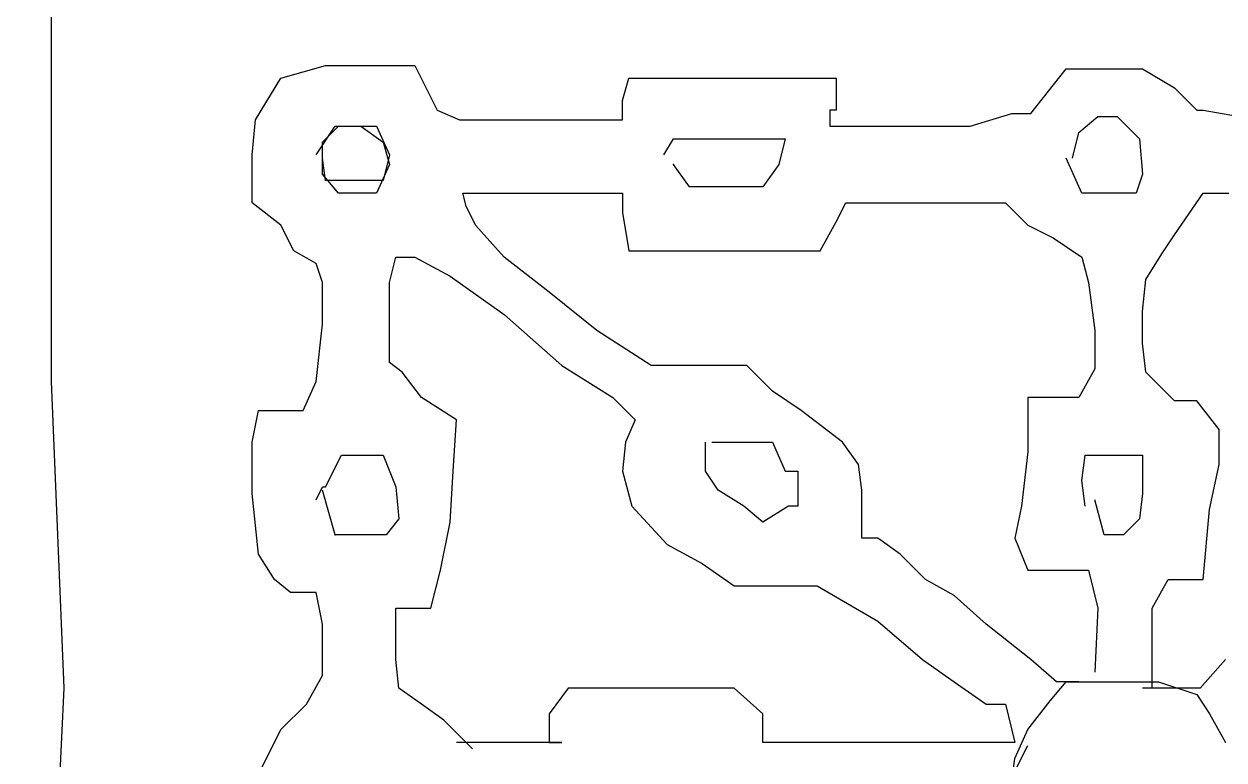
# Model space of a CAD drawing. Extents: x 735054 to 735644, y 4350981 to 4352008.
# Drawn here: x 735092.015 to 735095.775, y 4351845.205 to 4351847.51 of the extents above; entities that cross this region are included whole.
import ezdxf

# ---------------------------------------------------------------- set-up
doc = ezdxf.new("R2010")
doc.units = 0
doc.layers.get('0').update_dxf_attribs({"linetype": 'CONTINUOUS'})

msp = doc.modelspace()

# ---------------------------------------------------------------- linework, layer by layer
at = {"color": 0, "linetype": 'CONTINUOUS'}
for p, q in [((735092.1, 4351847.97), (735092.1, 4351847.32)), ((735092.1, 4351847.97), (735092.1, 4351847.32)), ((735092.82, 4351847.34), (735092.96, 4351847.38)), ((735092.82, 4351847.34), (735092.96, 4351847.38)), ((735092.96, 4351847.38), (735093.09, 4351847.38)), ((735092.96, 4351847.38), (735093.09, 4351847.38)), ((735093.09, 4351847.38), (735093.24, 4351847.38)), ((735093.09, 4351847.38), (735093.24, 4351847.38)), ((735093.24, 4351847.38), (735093.31, 4351847.24)), ((735093.24, 4351847.38), (735093.31, 4351847.24)), ((735095.17, 4351847.23), (735095.28, 4351847.37)), ((735095.17, 4351847.23), (735095.28, 4351847.37)), ((735095.28, 4351847.37), (735095.4, 4351847.37)), ((735095.28, 4351847.37), (735095.4, 4351847.37)), ((735095.4, 4351847.37), (735095.52, 4351847.37)), ((735095.4, 4351847.37), (735095.52, 4351847.37)), ((735095.52, 4351847.37), (735095.62, 4351847.31)), ((735095.52, 4351847.37), (735095.62, 4351847.31)), ((735092.1, 4351847.32), (735092.1, 4351846.39)), ((735092.1, 4351847.32), (735092.1, 4351846.39)), ((735092.74, 4351847.21), (735092.82, 4351847.34)), ((735092.74, 4351847.21), (735092.82, 4351847.34)), ((735093.89, 4351847.27), (735093.91, 4351847.34)), ((735093.89, 4351847.27), (735093.91, 4351847.34)), ((735093.91, 4351847.34), (735093.98, 4351847.34)), ((735093.91, 4351847.34), (735093.98, 4351847.34)), ((735093.98, 4351847.34), (735094.14, 4351847.34)), ((735093.98, 4351847.34), (735094.14, 4351847.34)), ((735094.14, 4351847.34), (735094.27, 4351847.34)), ((735094.14, 4351847.34), (735094.27, 4351847.34)), ((735094.27, 4351847.34), (735094.4, 4351847.34)), ((735094.27, 4351847.34), (735094.4, 4351847.34)), ((735094.4, 4351847.34), (735094.5, 4351847.34)), ((735094.4, 4351847.34), (735094.5, 4351847.34)), ((735094.5, 4351847.34), (735094.56, 4351847.34)), ((735094.5, 4351847.34), (735094.56, 4351847.34)), ((735094.56, 4351847.34), (735094.56, 4351847.24)), ((735094.56, 4351847.34), (735094.56, 4351847.24)), ((735095.62, 4351847.31), (735095.69, 4351847.24)), ((735095.62, 4351847.31), (735095.69, 4351847.24)), ((735093.31, 4351847.24), (735093.38, 4351847.21)), ((735093.31, 4351847.24), (735093.38, 4351847.21)), ((735093.89, 4351847.21), (735093.89, 4351847.27)), ((735093.89, 4351847.21), (735093.89, 4351847.27)), ((735094.56, 4351847.24), (735094.54, 4351847.24)), ((735094.54, 4351847.24), (735094.54, 4351847.19)), ((735094.56, 4351847.24), (735094.54, 4351847.24)), ((735094.54, 4351847.24), (735094.54, 4351847.19)), ((735095.69, 4351847.24), (735095.71, 4351847.24)), ((735095.69, 4351847.24), (735095.71, 4351847.24)), ((735095.71, 4351847.24), (735095.88, 4351847.21)), ((735095.71, 4351847.24), (735095.88, 4351847.21)), ((735092.73, 4351847.1), (735092.74, 4351847.21)), ((735092.73, 4351847.1), (735092.74, 4351847.21)), ((735093.38, 4351847.21), (735093.5, 4351847.21)), ((735093.38, 4351847.21), (735093.5, 4351847.21)), ((735093.5, 4351847.21), (735093.64, 4351847.21)), ((735093.5, 4351847.21), (735093.64, 4351847.21)), ((735093.64, 4351847.21), (735093.8, 4351847.21)), ((735093.64, 4351847.21), (735093.8, 4351847.21)), ((735093.8, 4351847.21), (735093.89, 4351847.21)), ((735093.8, 4351847.21), (735093.89, 4351847.21)), ((735094.98, 4351847.19), (735095.11, 4351847.23)), ((735094.98, 4351847.19), (735095.11, 4351847.23)), ((735095.11, 4351847.23), (735095.17, 4351847.23)), ((735095.11, 4351847.23), (735095.17, 4351847.23)), ((735095.32, 4351847.17), (735095.38, 4351847.22)), ((735095.32, 4351847.17), (735095.38, 4351847.22)), ((735095.38, 4351847.22), (735095.44, 4351847.22)), ((735095.38, 4351847.22), (735095.44, 4351847.22)), ((735095.44, 4351847.22), (735095.51, 4351847.15)), ((735095.44, 4351847.22), (735095.51, 4351847.15)), ((735092.93, 4351847.1), (735092.99, 4351847.19)), ((735092.93, 4351847.1), (735092.99, 4351847.19)), ((735092.95, 4351847.14), (735093, 4351847.19)), ((735092.95, 4351847.14), (735093, 4351847.19)), ((735092.99, 4351847.19), (735093.04, 4351847.19)), ((735092.99, 4351847.19), (735093.04, 4351847.19)), ((735093, 4351847.19), (735093.07, 4351847.19)), ((735093, 4351847.19), (735093.07, 4351847.19)), ((735093.04, 4351847.19), (735093.12, 4351847.19)), ((735093.04, 4351847.19), (735093.12, 4351847.19)), ((735093.07, 4351847.19), (735093.14, 4351847.14)), ((735093.07, 4351847.19), (735093.14, 4351847.14)), ((735093.12, 4351847.19), (735093.16, 4351847.1)), ((735093.12, 4351847.19), (735093.16, 4351847.1)), ((735094.54, 4351847.19), (735094.69, 4351847.19)), ((735094.54, 4351847.19), (735094.69, 4351847.19)), ((735094.69, 4351847.19), (735094.87, 4351847.19)), ((735094.69, 4351847.19), (735094.87, 4351847.19)), ((735094.87, 4351847.19), (735094.98, 4351847.19)), ((735094.87, 4351847.19), (735094.98, 4351847.19)), ((735095.3, 4351847.09), (735095.32, 4351847.17)), ((735095.3, 4351847.09), (735095.32, 4351847.17)), ((735092.95, 4351847.04), (735092.95, 4351847.14)), ((735092.95, 4351847.09), (735092.95, 4351847.14)), ((735092.95, 4351847.04), (735092.95, 4351847.14)), ((735092.95, 4351847.09), (735092.95, 4351847.14)), ((735093.14, 4351847.14), (735093.16, 4351847.07)), ((735093.14, 4351847.14), (735093.16, 4351847.07)), ((735094.02, 4351847.1), (735094.05, 4351847.15)), ((735094.02, 4351847.1), (735094.05, 4351847.15)), ((735094.05, 4351847.15), (735094.11, 4351847.15)), ((735094.05, 4351847.15), (735094.11, 4351847.15)), ((735094.11, 4351847.15), (735094.21, 4351847.15)), ((735094.11, 4351847.15), (735094.21, 4351847.15)), ((735094.21, 4351847.15), (735094.34, 4351847.15)), ((735094.21, 4351847.15), (735094.34, 4351847.15)), ((735094.34, 4351847.15), (735094.4, 4351847.15)), ((735094.34, 4351847.15), (735094.4, 4351847.15)), ((735094.4, 4351847.15), (735094.38, 4351847.07)), ((735094.4, 4351847.15), (735094.38, 4351847.07)), ((735095.51, 4351847.15), (735095.52, 4351847.04)), ((735095.51, 4351847.15), (735095.52, 4351847.04)), ((735092.73, 4351846.95), (735092.73, 4351847.1)), ((735092.73, 4351846.95), (735092.73, 4351847.1)), ((735092.96, 4351847.02), (735092.95, 4351847.09)), ((735092.96, 4351847.02), (735092.95, 4351847.09)), ((735093.16, 4351847.1), (735093.14, 4351847.02)), ((735093.16, 4351847.1), (735093.14, 4351847.02)), ((735095.33, 4351846.98), (735095.28, 4351847.09)), ((735095.33, 4351846.98), (735095.28, 4351847.09)), ((735093.16, 4351847.07), (735093.12, 4351846.98)), ((735093.16, 4351847.07), (735093.12, 4351846.98)), ((735094.1, 4351847), (735094.05, 4351847.07)), ((735094.1, 4351847), (735094.05, 4351847.07)), ((735094.38, 4351847.07), (735094.33, 4351847)), ((735094.38, 4351847.07), (735094.33, 4351847)), ((735093, 4351846.98), (735092.95, 4351847.04)), ((735093, 4351846.98), (735092.95, 4351847.04)), ((735093, 4351847.02), (735092.96, 4351847.02)), ((735093, 4351847.02), (735092.96, 4351847.02)), ((735093.04, 4351847.02), (735093, 4351847.02)), ((735093.04, 4351847.02), (735093, 4351847.02)), ((735093.1, 4351847.02), (735093.04, 4351847.02)), ((735093.1, 4351847.02), (735093.04, 4351847.02)), ((735093.14, 4351847.02), (735093.1, 4351847.02)), ((735093.14, 4351847.02), (735093.1, 4351847.02)), ((735095.52, 4351847.04), (735095.5, 4351846.98)), ((735095.52, 4351847.04), (735095.5, 4351846.98)), ((735093.05, 4351846.98), (735093, 4351846.98)), ((735093.05, 4351846.98), (735093, 4351846.98)), ((735093.12, 4351846.98), (735093.05, 4351846.98)), ((735093.12, 4351846.98), (735093.05, 4351846.98)), ((735093.4, 4351846.94), (735093.39, 4351846.98)), ((735093.39, 4351846.98), (735093.54, 4351846.98)), ((735093.4, 4351846.94), (735093.39, 4351846.98)), ((735093.39, 4351846.98), (735093.54, 4351846.98)), ((735093.54, 4351846.98), (735093.72, 4351846.98)), ((735093.54, 4351846.98), (735093.72, 4351846.98)), ((735093.72, 4351846.98), (735093.84, 4351846.98)), ((735093.72, 4351846.98), (735093.84, 4351846.98)), ((735093.84, 4351846.98), (735093.89, 4351846.98)), ((735093.84, 4351846.98), (735093.89, 4351846.98)), ((735093.89, 4351846.98), (735093.89, 4351846.92)), ((735093.89, 4351846.98), (735093.89, 4351846.92)), ((735094.13, 4351847), (735094.1, 4351847)), ((735094.13, 4351847), (735094.1, 4351847)), ((735094.23, 4351847), (735094.13, 4351847)), ((735094.23, 4351847), (735094.13, 4351847)), ((735094.33, 4351847), (735094.23, 4351847)), ((735094.33, 4351847), (735094.23, 4351847)), ((735095.35, 4351846.98), (735095.33, 4351846.98)), ((735095.35, 4351846.98), (735095.33, 4351846.98)), ((735095.43, 4351846.98), (735095.35, 4351846.98)), ((735095.43, 4351846.98), (735095.35, 4351846.98)), ((735095.5, 4351846.98), (735095.43, 4351846.98)), ((735095.5, 4351846.98), (735095.43, 4351846.98)), ((735095.62, 4351846.85), (735095.71, 4351846.98)), ((735095.62, 4351846.85), (735095.71, 4351846.98)), ((735095.71, 4351846.98), (735095.79, 4351846.98)), ((735095.71, 4351846.98), (735095.79, 4351846.98)), ((735092.82, 4351846.88), (735092.73, 4351846.95)), ((735092.82, 4351846.88), (735092.73, 4351846.95)), ((735093.43, 4351846.88), (735093.4, 4351846.94)), ((735093.43, 4351846.88), (735093.4, 4351846.94)), ((735094.56, 4351846.89), (735094.59, 4351846.95)), ((735094.56, 4351846.89), (735094.59, 4351846.95)), ((735094.59, 4351846.95), (735094.72, 4351846.95)), ((735094.59, 4351846.95), (735094.72, 4351846.95)), ((735094.72, 4351846.95), (735094.88, 4351846.95)), ((735094.72, 4351846.95), (735094.88, 4351846.95)), ((735094.88, 4351846.95), (735095, 4351846.95)), ((735094.88, 4351846.95), (735095, 4351846.95)), ((735095, 4351846.95), (735095.09, 4351846.95)), ((735095, 4351846.95), (735095.09, 4351846.95)), ((735095.09, 4351846.95), (735095.16, 4351846.88)), ((735095.09, 4351846.95), (735095.16, 4351846.88)), ((735093.89, 4351846.92), (735093.91, 4351846.8)), ((735093.89, 4351846.92), (735093.91, 4351846.8)), ((735092.86, 4351846.8), (735092.82, 4351846.88)), ((735092.86, 4351846.8), (735092.82, 4351846.88)), ((735093.52, 4351846.78), (735093.43, 4351846.88)), ((735093.52, 4351846.78), (735093.43, 4351846.88)), ((735094.51, 4351846.8), (735094.56, 4351846.89)), ((735094.51, 4351846.8), (735094.56, 4351846.89)), ((735095.16, 4351846.88), (735095.24, 4351846.84)), ((735095.16, 4351846.88), (735095.24, 4351846.84)), ((735095.24, 4351846.84), (735095.33, 4351846.78)), ((735095.24, 4351846.84), (735095.33, 4351846.78)), ((735095.58, 4351846.79), (735095.62, 4351846.85)), ((735095.58, 4351846.79), (735095.62, 4351846.85)), ((735092.93, 4351846.76), (735092.86, 4351846.8)), ((735092.93, 4351846.76), (735092.86, 4351846.8)), ((735093.91, 4351846.8), (735094, 4351846.8)), ((735093.91, 4351846.8), (735094, 4351846.8)), ((735094, 4351846.8), (735094.21, 4351846.8)), ((735094, 4351846.8), (735094.21, 4351846.8)), ((735094.21, 4351846.8), (735094.31, 4351846.8)), ((735094.21, 4351846.8), (735094.31, 4351846.8)), ((735094.31, 4351846.8), (735094.44, 4351846.8)), ((735094.31, 4351846.8), (735094.44, 4351846.8)), ((735094.44, 4351846.8), (735094.51, 4351846.8)), ((735094.44, 4351846.8), (735094.51, 4351846.8)), ((735095.53, 4351846.71), (735095.58, 4351846.79)), ((735095.53, 4351846.71), (735095.58, 4351846.79)), ((735092.95, 4351846.7), (735092.93, 4351846.76)), ((735092.95, 4351846.7), (735092.93, 4351846.76)), ((735093.16, 4351846.7), (735093.18, 4351846.78)), ((735093.16, 4351846.7), (735093.18, 4351846.78)), ((735093.18, 4351846.78), (735093.24, 4351846.78)), ((735093.18, 4351846.78), (735093.24, 4351846.78)), ((735093.24, 4351846.78), (735093.35, 4351846.72)), ((735093.24, 4351846.78), (735093.35, 4351846.72)), ((735093.66, 4351846.67), (735093.52, 4351846.78)), ((735093.66, 4351846.67), (735093.52, 4351846.78)), ((735095.33, 4351846.78), (735095.35, 4351846.7)), ((735095.33, 4351846.78), (735095.35, 4351846.7)), ((735093.35, 4351846.72), (735093.52, 4351846.6)), ((735093.35, 4351846.72), (735093.52, 4351846.6)), ((735092.95, 4351846.57), (735092.95, 4351846.7)), ((735092.95, 4351846.57), (735092.95, 4351846.7)), ((735093.16, 4351846.57), (735093.16, 4351846.7)), ((735093.16, 4351846.57), (735093.16, 4351846.7)), ((735095.35, 4351846.7), (735095.37, 4351846.55)), ((735095.35, 4351846.7), (735095.37, 4351846.55)), ((735095.52, 4351846.61), (735095.53, 4351846.71)), ((735095.52, 4351846.61), (735095.53, 4351846.71)), ((735093.81, 4351846.55), (735093.66, 4351846.67)), ((735093.81, 4351846.55), (735093.66, 4351846.67)), ((735093.52, 4351846.6), (735093.7, 4351846.44)), ((735093.52, 4351846.6), (735093.7, 4351846.44)), ((735095.52, 4351846.51), (735095.52, 4351846.61)), ((735095.52, 4351846.51), (735095.52, 4351846.61)), ((735092.93, 4351846.39), (735092.95, 4351846.57)), ((735092.93, 4351846.39), (735092.95, 4351846.57)), ((735093.16, 4351846.45), (735093.16, 4351846.57)), ((735093.16, 4351846.45), (735093.16, 4351846.57)), ((735093.98, 4351846.44), (735093.81, 4351846.55)), ((735093.98, 4351846.44), (735093.81, 4351846.55)), ((735095.37, 4351846.55), (735095.37, 4351846.43)), ((735095.37, 4351846.55), (735095.37, 4351846.43)), ((735095.53, 4351846.42), (735095.52, 4351846.51)), ((735095.53, 4351846.42), (735095.52, 4351846.51)), ((735093.2, 4351846.42), (735093.16, 4351846.45)), ((735093.2, 4351846.42), (735093.16, 4351846.45)), ((735093.26, 4351846.34), (735093.2, 4351846.42)), ((735093.26, 4351846.34), (735093.2, 4351846.42)), ((735093.7, 4351846.44), (735093.86, 4351846.34)), ((735093.7, 4351846.44), (735093.86, 4351846.34)), ((735094.05, 4351846.44), (735093.98, 4351846.44)), ((735094.05, 4351846.44), (735093.98, 4351846.44)), ((735094.11, 4351846.44), (735094.05, 4351846.44)), ((735094.11, 4351846.44), (735094.05, 4351846.44)), ((735094.2, 4351846.44), (735094.11, 4351846.44)), ((735094.2, 4351846.44), (735094.11, 4351846.44)), ((735094.28, 4351846.44), (735094.2, 4351846.44)), ((735094.28, 4351846.44), (735094.2, 4351846.44)), ((735094.36, 4351846.36), (735094.28, 4351846.44)), ((735094.36, 4351846.36), (735094.28, 4351846.44)), ((735095.37, 4351846.43), (735095.32, 4351846.34)), ((735095.37, 4351846.43), (735095.32, 4351846.34)), ((735095.62, 4351846.33), (735095.53, 4351846.42)), ((735095.62, 4351846.33), (735095.53, 4351846.42)), ((735092.1, 4351846.39), (735092.14, 4351845.43)), ((735092.1, 4351846.39), (735092.14, 4351845.43)), ((735092.89, 4351846.3), (735092.93, 4351846.39)), ((735092.89, 4351846.3), (735092.93, 4351846.39)), ((735093.37, 4351846.27), (735093.26, 4351846.34)), ((735093.37, 4351846.27), (735093.26, 4351846.34)), ((735093.86, 4351846.34), (735093.93, 4351846.27)), ((735093.86, 4351846.34), (735093.93, 4351846.27)), ((735094.45, 4351846.3), (735094.36, 4351846.36)), ((735094.45, 4351846.3), (735094.36, 4351846.36)), ((735095.24, 4351846.34), (735095.16, 4351846.34)), ((735095.16, 4351846.34), (735095.16, 4351846.17)), ((735095.24, 4351846.34), (735095.16, 4351846.34)), ((735095.16, 4351846.34), (735095.16, 4351846.17)), ((735095.32, 4351846.34), (735095.24, 4351846.34)), ((735095.32, 4351846.34), (735095.24, 4351846.34)), ((735092.73, 4351846.2), (735092.75, 4351846.3)), ((735092.73, 4351846.2), (735092.75, 4351846.3)), ((735092.75, 4351846.3), (735092.82, 4351846.3)), ((735092.75, 4351846.3), (735092.82, 4351846.3)), ((735092.82, 4351846.3), (735092.89, 4351846.3)), ((735092.82, 4351846.3), (735092.89, 4351846.3)), ((735094.58, 4351846.2), (735094.45, 4351846.3)), ((735094.58, 4351846.2), (735094.45, 4351846.3)), ((735095.69, 4351846.33), (735095.62, 4351846.33)), ((735095.69, 4351846.33), (735095.62, 4351846.33)), ((735095.76, 4351846.24), (735095.69, 4351846.33)), ((735095.76, 4351846.24), (735095.69, 4351846.33)), ((735093.36, 4351846.11), (735093.37, 4351846.27)), ((735093.36, 4351846.11), (735093.37, 4351846.27)), ((735093.93, 4351846.27), (735093.9, 4351846.2)), ((735093.93, 4351846.27), (735093.9, 4351846.2)), ((735095.76, 4351846.13), (735095.76, 4351846.24)), ((735095.76, 4351846.13), (735095.76, 4351846.24)), ((735092.73, 4351846.04), (735092.73, 4351846.2)), ((735092.73, 4351846.04), (735092.73, 4351846.2)), ((735093.9, 4351846.2), (735093.89, 4351846.11)), ((735093.9, 4351846.2), (735093.89, 4351846.11)), ((735094.15, 4351846.11), (735094.15, 4351846.2)), ((735094.15, 4351846.11), (735094.15, 4351846.2)), ((735094.17, 4351846.2), (735094.19, 4351846.2)), ((735094.17, 4351846.2), (735094.19, 4351846.2)), ((735094.19, 4351846.2), (735094.25, 4351846.2)), ((735094.19, 4351846.2), (735094.25, 4351846.2)), ((735094.25, 4351846.2), (735094.36, 4351846.2)), ((735094.25, 4351846.2), (735094.36, 4351846.2)), ((735094.36, 4351846.2), (735094.4, 4351846.11)), ((735094.36, 4351846.2), (735094.4, 4351846.11)), ((735094.63, 4351846.13), (735094.58, 4351846.2)), ((735094.63, 4351846.13), (735094.58, 4351846.2)), ((735092.96, 4351846.06), (735093.01, 4351846.16)), ((735092.96, 4351846.06), (735093.01, 4351846.16)), ((735093.01, 4351846.16), (735093.1, 4351846.16)), ((735093.01, 4351846.16), (735093.1, 4351846.16)), ((735093.1, 4351846.16), (735093.14, 4351846.16)), ((735093.1, 4351846.16), (735093.14, 4351846.16)), ((735093.14, 4351846.16), (735093.18, 4351846.06)), ((735093.14, 4351846.16), (735093.18, 4351846.06)), ((735095.16, 4351846.17), (735095.14, 4351846)), ((735095.16, 4351846.17), (735095.14, 4351846)), ((735095.33, 4351846.08), (735095.34, 4351846.16)), ((735095.33, 4351846.08), (735095.34, 4351846.16)), ((735095.34, 4351846.16), (735095.38, 4351846.16)), ((735095.34, 4351846.16), (735095.38, 4351846.16)), ((735095.38, 4351846.16), (735095.43, 4351846.16)), ((735095.38, 4351846.16), (735095.43, 4351846.16)), ((735095.43, 4351846.16), (735095.49, 4351846.16)), ((735095.43, 4351846.16), (735095.49, 4351846.16)), ((735095.49, 4351846.16), (735095.52, 4351846.16)), ((735095.49, 4351846.16), (735095.52, 4351846.16)), ((735095.52, 4351846.16), (735095.52, 4351846.04)), ((735095.52, 4351846.16), (735095.52, 4351846.04)), ((735093.35, 4351845.95), (735093.36, 4351846.11)), ((735093.35, 4351845.95), (735093.36, 4351846.11)), ((735093.89, 4351846.11), (735093.92, 4351846)), ((735093.89, 4351846.11), (735093.92, 4351846)), ((735094.19, 4351846.05), (735094.15, 4351846.11)), ((735094.19, 4351846.05), (735094.15, 4351846.11)), ((735094.4, 4351846.11), (735094.44, 4351846.11)), ((735094.4, 4351846.11), (735094.44, 4351846.11)), ((735094.44, 4351846.11), (735094.44, 4351846)), ((735094.44, 4351846.11), (735094.44, 4351846)), ((735094.64, 4351846.05), (735094.63, 4351846.13)), ((735094.64, 4351846.05), (735094.63, 4351846.13)), ((735095.73, 4351845.99), (735095.76, 4351846.13)), ((735095.73, 4351845.99), (735095.76, 4351846.13)), ((735095.34, 4351846), (735095.33, 4351846.08)), ((735095.34, 4351846), (735095.33, 4351846.08)), ((735092.75, 4351845.85), (735092.73, 4351846.04)), ((735092.75, 4351845.85), (735092.73, 4351846.04)), ((735092.93, 4351846.02), (735092.95, 4351846.06)), ((735092.93, 4351846.02), (735092.95, 4351846.06)), ((735092.95, 4351846.06), (735092.96, 4351846.06)), ((735092.95, 4351846.06), (735092.96, 4351846.06)), ((735092.99, 4351845.91), (735092.95, 4351846.05)), ((735092.99, 4351845.91), (735092.95, 4351846.05)), ((735093.18, 4351846.06), (735093.19, 4351845.96)), ((735093.18, 4351846.06), (735093.19, 4351845.96)), ((735094.27, 4351846), (735094.19, 4351846.05)), ((735094.27, 4351846), (735094.19, 4351846.05)), ((735094.64, 4351845.9), (735094.64, 4351846.05)), ((735094.64, 4351845.9), (735094.64, 4351846.05)), ((735095.52, 4351846.04), (735095.51, 4351845.96)), ((735095.52, 4351846.04), (735095.51, 4351845.96)), ((735093.92, 4351846), (735094.03, 4351845.88)), ((735093.92, 4351846), (735094.03, 4351845.88)), ((735094.33, 4351845.95), (735094.27, 4351846)), ((735094.33, 4351845.95), (735094.27, 4351846)), ((735094.41, 4351846), (735094.33, 4351845.95)), ((735094.41, 4351846), (735094.33, 4351845.95)), ((735094.44, 4351846), (735094.41, 4351846)), ((735094.44, 4351846), (735094.41, 4351846)), ((735095.14, 4351846), (735095.12, 4351845.9)), ((735095.14, 4351846), (735095.12, 4351845.9)), ((735095.4, 4351845.91), (735095.37, 4351846.02)), ((735095.4, 4351845.91), (735095.37, 4351846.02)), ((735093.19, 4351845.96), (735093.15, 4351845.91)), ((735093.19, 4351845.96), (735093.15, 4351845.91)), ((735095.51, 4351845.96), (735095.46, 4351845.91)), ((735095.51, 4351845.96), (735095.46, 4351845.91)), ((735095.71, 4351845.77), (735095.73, 4351845.99)), ((735095.71, 4351845.77), (735095.73, 4351845.99)), ((735093.32, 4351845.8), (735093.35, 4351845.95)), ((735093.32, 4351845.8), (735093.35, 4351845.95)), ((735093.03, 4351845.91), (735092.99, 4351845.91)), ((735093.03, 4351845.91), (735092.99, 4351845.91)), ((735093.1, 4351845.91), (735093.03, 4351845.91)), ((735093.1, 4351845.91), (735093.03, 4351845.91)), ((735093.15, 4351845.91), (735093.1, 4351845.91)), ((735093.15, 4351845.91), (735093.1, 4351845.91)), ((735094.69, 4351845.9), (735094.64, 4351845.9)), ((735094.69, 4351845.9), (735094.64, 4351845.9)), ((735094.76, 4351845.85), (735094.69, 4351845.9)), ((735094.76, 4351845.85), (735094.69, 4351845.9)), ((735095.12, 4351845.9), (735095.16, 4351845.8)), ((735095.12, 4351845.9), (735095.16, 4351845.8)), ((735095.46, 4351845.91), (735095.4, 4351845.91)), ((735095.46, 4351845.91), (735095.4, 4351845.91)), ((735092.8, 4351845.77), (735092.75, 4351845.85)), ((735092.8, 4351845.77), (735092.75, 4351845.85)), ((735094.03, 4351845.88), (735094.14, 4351845.82)), ((735094.03, 4351845.88), (735094.14, 4351845.82)), ((735094.84, 4351845.77), (735094.76, 4351845.85)), ((735094.84, 4351845.77), (735094.76, 4351845.85)), ((735094.14, 4351845.82), (735094.24, 4351845.75)), ((735094.14, 4351845.82), (735094.24, 4351845.75)), ((735093.29, 4351845.68), (735093.32, 4351845.8)), ((735093.29, 4351845.68), (735093.32, 4351845.8)), ((735095.16, 4351845.8), (735095.23, 4351845.8)), ((735095.16, 4351845.8), (735095.23, 4351845.8)), ((735095.23, 4351845.8), (735095.3, 4351845.8)), ((735095.23, 4351845.8), (735095.3, 4351845.8)), ((735095.3, 4351845.8), (735095.35, 4351845.8)), ((735095.3, 4351845.8), (735095.35, 4351845.8)), ((735095.35, 4351845.8), (735095.38, 4351845.68)), ((735095.35, 4351845.8), (735095.38, 4351845.68)), ((735092.85, 4351845.73), (735092.8, 4351845.77)), ((735092.85, 4351845.73), (735092.8, 4351845.77)), ((735094.24, 4351845.75), (735094.33, 4351845.75)), ((735094.24, 4351845.75), (735094.33, 4351845.75)), ((735094.33, 4351845.75), (735094.41, 4351845.75)), ((735094.33, 4351845.75), (735094.41, 4351845.75)), ((735094.41, 4351845.75), (735094.45, 4351845.75)), ((735094.41, 4351845.75), (735094.45, 4351845.75)), ((735094.45, 4351845.75), (735094.5, 4351845.75)), ((735094.45, 4351845.75), (735094.5, 4351845.75)), ((735094.5, 4351845.75), (735094.69, 4351845.64)), ((735094.5, 4351845.75), (735094.69, 4351845.64)), ((735094.93, 4351845.72), (735094.84, 4351845.77)), ((735094.93, 4351845.72), (735094.84, 4351845.77)), ((735095.55, 4351845.68), (735095.6, 4351845.77)), ((735095.55, 4351845.68), (735095.6, 4351845.77)), ((735095.6, 4351845.77), (735095.62, 4351845.77)), ((735095.6, 4351845.77), (735095.62, 4351845.77)), ((735095.62, 4351845.77), (735095.71, 4351845.77)), ((735095.62, 4351845.77), (735095.71, 4351845.77)), ((735092.93, 4351845.73), (735092.85, 4351845.73)), ((735092.93, 4351845.73), (735092.85, 4351845.73)), ((735092.95, 4351845.63), (735092.93, 4351845.73)), ((735092.95, 4351845.63), (735092.93, 4351845.73)), ((735095.03, 4351845.63), (735094.93, 4351845.72)), ((735095.03, 4351845.63), (735094.93, 4351845.72)), ((735093.18, 4351845.64), (735093.18, 4351845.68)), ((735093.18, 4351845.68), (735093.29, 4351845.68)), ((735093.18, 4351845.64), (735093.18, 4351845.68)), ((735093.18, 4351845.68), (735093.29, 4351845.68)), ((735095.38, 4351845.68), (735095.37, 4351845.48)), ((735095.38, 4351845.68), (735095.37, 4351845.48)), ((735095.55, 4351845.6), (735095.55, 4351845.68)), ((735095.55, 4351845.6), (735095.55, 4351845.68)), ((735092.95, 4351845.47), (735092.95, 4351845.63)), ((735092.95, 4351845.47), (735092.95, 4351845.63)), ((735093.18, 4351845.57), (735093.18, 4351845.64)), ((735093.18, 4351845.57), (735093.18, 4351845.64)), ((735094.69, 4351845.64), (735094.83, 4351845.52)), ((735094.69, 4351845.64), (735094.83, 4351845.52)), ((735095.17, 4351845.52), (735095.03, 4351845.63)), ((735095.17, 4351845.52), (735095.03, 4351845.63)), ((735095.55, 4351845.52), (735095.55, 4351845.6)), ((735095.55, 4351845.52), (735095.55, 4351845.6)), ((735093.18, 4351845.52), (735093.18, 4351845.57)), ((735093.18, 4351845.52), (735093.18, 4351845.57)), ((735093.19, 4351845.43), (735093.18, 4351845.52)), ((735093.19, 4351845.43), (735093.18, 4351845.52)), ((735094.83, 4351845.52), (735094.93, 4351845.45)), ((735094.83, 4351845.52), (735094.93, 4351845.45)), ((735095.25, 4351845.45), (735095.17, 4351845.52)), ((735095.25, 4351845.45), (735095.17, 4351845.52)), ((735095.55, 4351845.43), (735095.55, 4351845.52)), ((735095.55, 4351845.43), (735095.55, 4351845.52)), ((735095.78, 4351845.52), (735095.7, 4351845.43)), ((735095.78, 4351845.52), (735095.7, 4351845.43)), ((735092.9, 4351845.38), (735092.95, 4351845.47)), ((735092.9, 4351845.38), (735092.95, 4351845.47)), ((735094.93, 4351845.45), (735095.03, 4351845.38)), ((735094.93, 4351845.45), (735095.03, 4351845.38)), ((735095.23, 4351845.39), (735095.28, 4351845.45)), ((735095.23, 4351845.39), (735095.28, 4351845.45)), ((735095.32, 4351845.45), (735095.25, 4351845.45)), ((735095.32, 4351845.45), (735095.25, 4351845.45)), ((735095.28, 4351845.45), (735095.38, 4351845.45)), ((735095.28, 4351845.45), (735095.38, 4351845.45)), ((735095.38, 4351845.45), (735095.47, 4351845.45)), ((735095.38, 4351845.45), (735095.47, 4351845.45)), ((735095.47, 4351845.45), (735095.57, 4351845.45)), ((735095.47, 4351845.45), (735095.57, 4351845.45)), ((735095.57, 4351845.45), (735095.69, 4351845.41)), ((735095.57, 4351845.45), (735095.69, 4351845.41)), ((735092.14, 4351845.43), (735092.12, 4351845.01)), ((735092.14, 4351845.43), (735092.12, 4351845.01)), ((735093.26, 4351845.38), (735093.19, 4351845.43)), ((735093.26, 4351845.38), (735093.19, 4351845.43)), ((735093.72, 4351845.43), (735093.66, 4351845.35)), ((735093.72, 4351845.43), (735093.66, 4351845.35)), ((735093.8, 4351845.43), (735093.72, 4351845.43)), ((735093.8, 4351845.43), (735093.72, 4351845.43)), ((735093.93, 4351845.43), (735093.8, 4351845.43)), ((735093.93, 4351845.43), (735093.8, 4351845.43)), ((735094.08, 4351845.43), (735093.93, 4351845.43)), ((735094.08, 4351845.43), (735093.93, 4351845.43)), ((735094.24, 4351845.43), (735094.08, 4351845.43)), ((735094.24, 4351845.43), (735094.08, 4351845.43)), ((735094.33, 4351845.35), (735094.24, 4351845.43)), ((735094.33, 4351845.35), (735094.24, 4351845.43)), ((735095.6, 4351845.43), (735095.52, 4351845.43)), ((735095.6, 4351845.43), (735095.52, 4351845.43)), ((735095.66, 4351845.43), (735095.6, 4351845.43)), ((735095.66, 4351845.43), (735095.6, 4351845.43)), ((735095.7, 4351845.43), (735095.66, 4351845.43)), ((735095.7, 4351845.43), (735095.66, 4351845.43)), ((735095.69, 4351845.41), (735095.73, 4351845.35)), ((735095.69, 4351845.41), (735095.73, 4351845.35)), ((735092.82, 4351845.3), (735092.9, 4351845.38)), ((735092.82, 4351845.3), (735092.9, 4351845.38)), ((735093.33, 4351845.33), (735093.26, 4351845.38)), ((735093.33, 4351845.33), (735093.26, 4351845.38)), ((735095.03, 4351845.38), (735095.09, 4351845.38)), ((735095.03, 4351845.38), (735095.09, 4351845.38)), ((735095.09, 4351845.38), (735095.12, 4351845.26)), ((735095.09, 4351845.38), (735095.12, 4351845.26)), ((735095.16, 4351845.3), (735095.23, 4351845.39)), ((735095.16, 4351845.3), (735095.23, 4351845.39)), ((735093.42, 4351845.24), (735093.33, 4351845.33)), ((735093.42, 4351845.24), (735093.33, 4351845.33)), ((735093.66, 4351845.35), (735093.66, 4351845.26)), ((735093.66, 4351845.35), (735093.66, 4351845.26)), ((735094.33, 4351845.26), (735094.33, 4351845.35)), ((735094.33, 4351845.26), (735094.33, 4351845.35)), ((735095.73, 4351845.35), (735095.78, 4351845.26)), ((735095.73, 4351845.35), (735095.78, 4351845.26)), ((735092.76, 4351845.18), (735092.82, 4351845.3)), ((735092.76, 4351845.18), (735092.82, 4351845.3)), ((735095.12, 4351845.21), (735095.16, 4351845.3)), ((735095.12, 4351845.21), (735095.16, 4351845.3)), ((735093.41, 4351845.26), (735093.37, 4351845.26)), ((735093.41, 4351845.26), (735093.37, 4351845.26)), ((735093.46, 4351845.26), (735093.41, 4351845.26)), ((735093.46, 4351845.26), (735093.41, 4351845.26)), ((735093.57, 4351845.26), (735093.46, 4351845.26)), ((735093.57, 4351845.26), (735093.46, 4351845.26)), ((735093.7, 4351845.26), (735093.57, 4351845.26)), ((735093.7, 4351845.26), (735093.57, 4351845.26)), ((735093.66, 4351845.26), (735093.7, 4351845.26)), ((735093.66, 4351845.26), (735093.7, 4351845.26)), ((735094.45, 4351845.26), (735094.33, 4351845.26)), ((735094.45, 4351845.26), (735094.33, 4351845.26)), ((735094.61, 4351845.26), (735094.45, 4351845.26)), ((735094.61, 4351845.26), (735094.45, 4351845.26)), ((735094.79, 4351845.26), (735094.61, 4351845.26)), ((735094.79, 4351845.26), (735094.61, 4351845.26)), ((735094.98, 4351845.26), (735094.79, 4351845.26)), ((735094.98, 4351845.26), (735094.79, 4351845.26)), ((735095.08, 4351845.26), (735094.98, 4351845.26)), ((735095.08, 4351845.26), (735094.98, 4351845.26)), ((735095.12, 4351845.26), (735095.08, 4351845.26)), ((735095.12, 4351845.26), (735095.08, 4351845.26)), ((735095.12, 4351845.17), (735095.16, 4351845.25)), ((735095.12, 4351845.17), (735095.16, 4351845.25)), ((735095.11, 4351845.14), (735095.12, 4351845.21)), ((735095.11, 4351845.14), (735095.12, 4351845.21))]:
    msp.add_line(p, q, dxfattribs=at)
for p in [(735094.05, 4351847.07), (735094.05, 4351847.07), (735092.95, 4351847.04), (735092.95, 4351847.04), (735092.99, 4351845.91), (735092.99, 4351845.91)]:
    msp.add_point(p, dxfattribs=at)

# ---------------------------------------------------------------- meshes
mesh = msp.add_polyface(dxfattribs=at)
corners = [(735362.5, 4350981), (735054.5, 4352007.5), (735644, 4350981), (735644, 4352007.5), (735054.5, 4350981)]
mesh.append_faces([[corners[k] for k in face] for face in [(0, 1, 4), (1, 0, 2, 3)]], dxfattribs={"vtx0": -1, "color": 0})
mesh = msp.add_polyface(dxfattribs=at)
corners = [(735345.58, 4351821), (735345.58, 4352001.5), (735064.5, 4352001.5), (735064.5, 4351821)]
mesh.append_faces([[corners[k] for k in face] for face in [(0, 1, 2, 3)]], dxfattribs={"color": 0})

doc.saveas('drawing.dxf')
